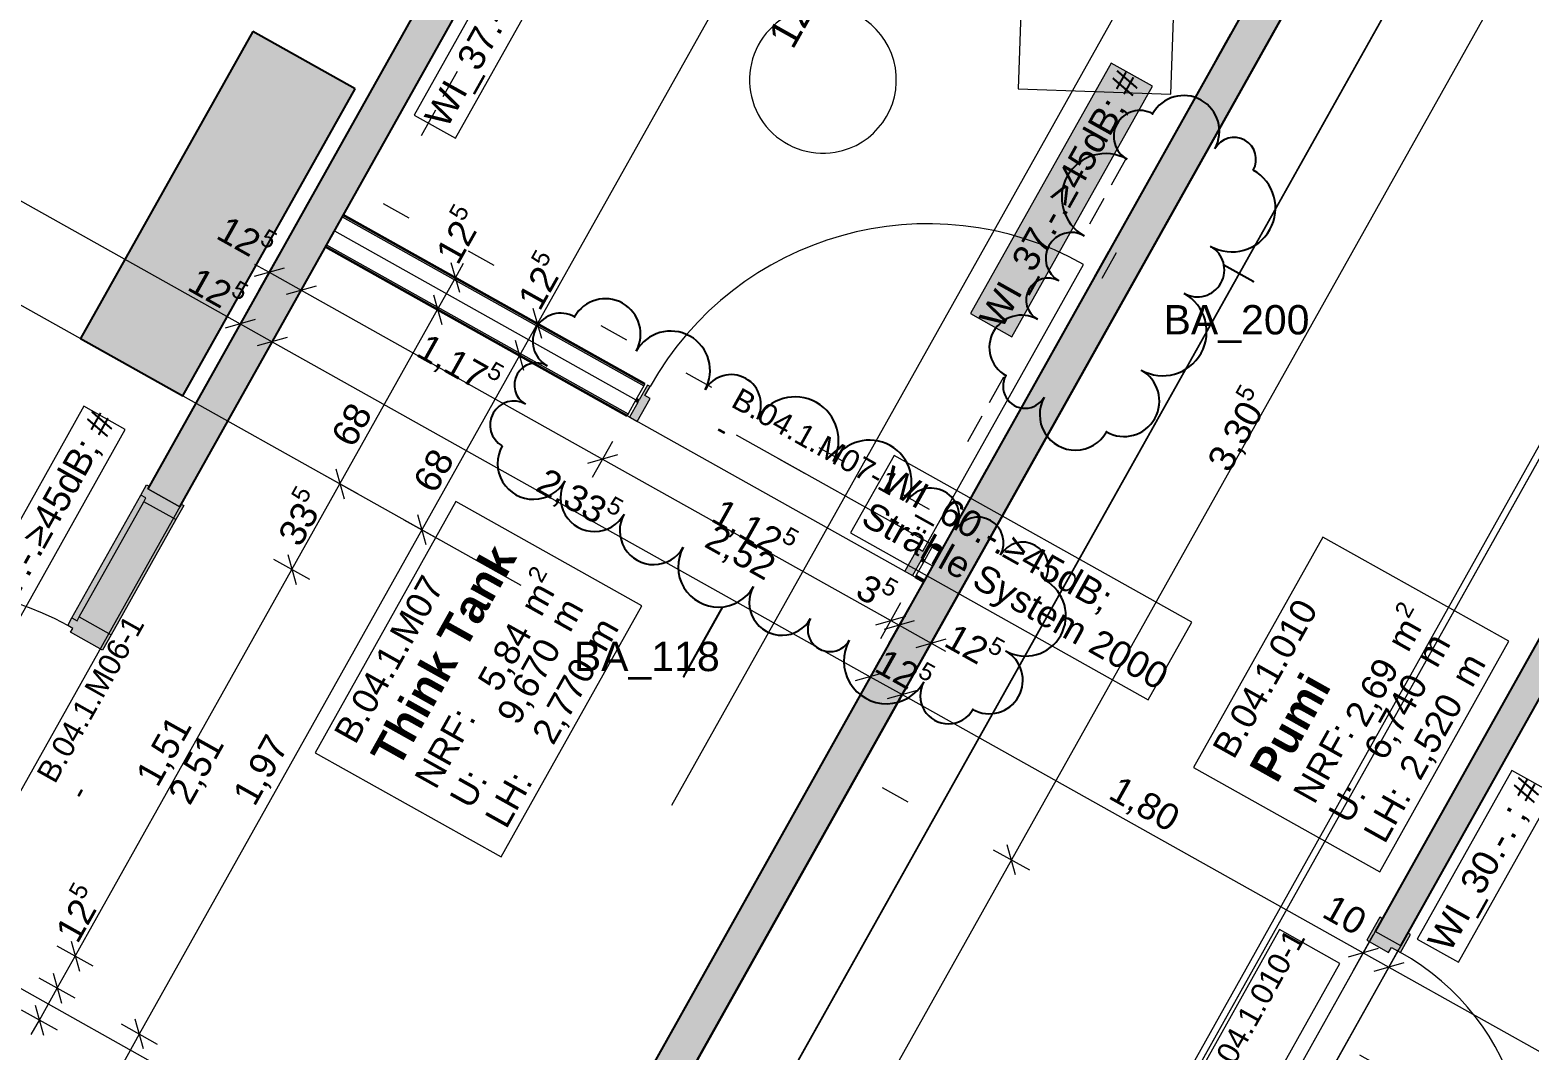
# Model space of a CAD drawing. Header units: metres. Extents: x -36 to 59, y 39 to 183.
# Drawn here: x -10.17 to -5.06, y 129.85 to 133.32 of the extents above; entities that cross this region are included whole.
import ezdxf

# ---------------------------------------------------------------- set-up
doc = ezdxf.new("R2010")
doc.units = ezdxf.units.M
doc.header["$MEASUREMENT"] = 0
for name, pattern in [('Punktlinie', [0.0035, 0, -0.0035]), ('Punktlinie_ eng', [0.00075, 0, -0.00075]), ('Strich-Doppel-Punktlinie', [0.006, 0.004, -0.0005, 0.00025, -0.0005, 0.00025, -0.0005]), ('Strichlinie-über-Schnitt', [0.0023, 0.0008, -0.0015]), ('Strichpunktlinie', [0.006703, 0.003528, -0.001764, 0, -0.001411]), ('Wipeout_Contour', [1, 0, -1])]:
    doc.linetypes.add(name, pattern=pattern)
for name, color, linetype in [('00  Indexwolken', 7, 'Continuous'), ('00  Raster', 7, 'Continuous'), ('10  Fassade_Deckschraffur', 7, 'Continuous'), ('10  Treppen + Rampen', 7, 'Continuous'), ('20  Boden Aufbauten', 7, 'Continuous'), ('20  Decke Abhangdecke', 7, 'Continuous'), ('20  Möbel', 7, 'Continuous'), ('20  Möbel_Deckschraffur', 7, 'Continuous'), ('20  Wand Leichtbau', 7, 'Continuous'), ('20  Wand Leichtbau_Schnittschraffur', 7, 'Continuous'), ('20  Wand Leichtbau_Tür', 7, 'Continuous'), ('20 Wand Leichtbau MIETERAUSBAU', 7, 'Continuous'), ('40  Bemaßung 1_ 50 AUSBAU', 7, 'Continuous'), ('40 Text Ausbau 1_50', 7, 'Continuous'), ('50  NUF - Raumstempel', 7, 'Continuous'), ('50 NUF - Raumstempel MIETERAUSBAU', 7, 'Continuous'), ('EPS-SUD-Text', 7, 'Continuous'), ('Neubau_00  Indexwolken', 7, 'Continuous'), ('Neubau_20  Boden Aufbauten', 7, 'Continuous'), ('Neubau_20  Decke Abhangdecke', 7, 'Continuous'), ('Neubau_20  Möbel', 7, 'Continuous'), ('Neubau_20  Wand Leichtbau', 7, 'Continuous'), ('Neubau_20 Wand Leichtbau MIETERAUSBAU', 7, 'Continuous'), ('Neubau_20 Wand Leichtbau MIETERAUSBAU_Deckschraffur', 7, 'Continuous'), ('Neubau_20 Wand Leichtbau MIETERAUSBAU_Schnittschraffur', 7, 'Continuous'), ('Neubau_20 Wand Leichtbau MIETERAUSBAU_Tür', 7, 'Continuous'), ('Neubau_50 NUF - Raumstempel MIETERAUSBAU', 7, 'Continuous')]:
    doc.layers.add(name, color=color, linetype=linetype)
doc.styles.add('ERSTELLTER_STIL_1', font='')
doc.styles.add('ERSTELLTER_STIL_2', font='')
doc.styles.get('ERSTELLTER_STIL_1').set_extended_font_data('Arial')
doc.styles.get('ERSTELLTER_STIL_2').set_extended_font_data('Arial', bold=True)

# ---------------------------------------------------------------- blocks, each defined once
blk = doc.blocks.new('*X72', base_point=(-0.1628, 98.0075))
at = {"layer": 'Neubau_20 Wand Leichtbau MIETERAUSBAU_Schnittschraffur', "linetype": 'Continuous', "lineweight": 13, "true_color": 0x000100}
blk.add_hatch(color=98, dxfattribs=at).paths.add_polyline_path([(-9.1569, 132.5925), (-9.1608, 132.5855), (-8.1336, 132.01), (-8.1297, 132.0169)])
blk = doc.blocks.new('*X73', base_point=(-0.1628, 98.0075))
at = {"layer": 'Neubau_20 Wand Leichtbau MIETERAUSBAU_Schnittschraffur', "linetype": 'Continuous', "lineweight": 13, "true_color": 0x000100}
blk.add_hatch(color=98, dxfattribs=at).paths.add_polyline_path([(-7.1522, 131.4601), (-7.1238, 131.4442), (-7.1199, 131.4512), (-7.1482, 131.467)])
blk = doc.blocks.new('*X74', base_point=(-0.1628, 98.0075))
at = {"layer": 'Neubau_20 Wand Leichtbau MIETERAUSBAU_Schnittschraffur', "linetype": 'Continuous', "lineweight": 13, "true_color": 0x000100}
blk.add_hatch(color=98, dxfattribs=at).paths.add_polyline_path([(-9.0997, 132.6946), (-9.1036, 132.6876), (-8.0764, 132.112), (-8.0725, 132.119)])
blk = doc.blocks.new('*X75', base_point=(-0.1628, 98.0075))
at = {"layer": 'Neubau_20 Wand Leichtbau MIETERAUSBAU_Schnittschraffur', "linetype": 'Continuous', "lineweight": 13, "true_color": 0x000100}
blk.add_hatch(color=98, dxfattribs=at).paths.add_polyline_path([(-7.0911, 131.5691), (-7.095, 131.5621), (-7.0666, 131.5462), (-7.0627, 131.5532)])

msp = doc.modelspace()

# ---------------------------------------------------------------- linework, layer by layer
at = {"layer": 'Neubau_20  Boden Aufbauten', "color": 7, "linetype": 'Continuous', "lineweight": 13, "ltscale": 1000, "flags": 128}
for points in [[(-8.3577, 128.9862), (-8.096, 128.8395), (7.1144, 155.9862), (4.0389, 157.7094), (4.6255, 158.7563), (1.6945, 160.3985), (1.6556, 160.3291), (1.3067, 160.5246), (1.3908, 160.6747), (1.1415, 160.8144), (-12.0312, 137.3031), (-11.7825, 137.1637), (-11.7642, 137.1964), (-5.6705, 133.7822)], [(-7.0247, 128.2966), (-6.6757, 128.1011), (-3.6769, 133.4532), (-3.6551, 133.441), (-2.0726, 136.2653), (-2.0944, 136.2776), (-2.0333, 136.3866), (2.6602, 133.7568), (2.6418, 133.7241), (2.9123, 133.5726), (2.9307, 133.6053), (2.9777, 133.6893), (11.1047, 148.1939), (8.9193, 149.4184), (8.626, 148.8949), (5.7733, 150.4933), (9.0226, 156.2925), (8.7478, 156.4465), (-2.4434, 136.4731), (-4.0259, 133.6487)]]:
    msp.add_lwpolyline(points, close=True, dxfattribs=at)
at = {"layer": 'Neubau_20  Boden Aufbauten', "color": 253, "linetype": 'Continuous', "lineweight": 18, "ltscale": 1000, "true_color": 0x9f9f9f, "flags": 128}
msp.add_lwpolyline([(-2.0813, 139.5743), (-13.3275, 119.5028), (-12.2806, 118.9162), (8.7478, 156.4465), (7.7009, 157.0331), (7.4392, 157.1797), (6.8527, 156.1329), (7.1144, 155.9862)], close=True, dxfattribs=at)
at = {"layer": 'Neubau_20  Boden Aufbauten', "color": 7, "linetype": 'Continuous', "lineweight": 13, "ltscale": 1000, "flags": 128}
msp.add_lwpolyline([(-13.3275, 119.5028), (-8.096, 128.8395), (-8.4668, 129.0473), (-5.8407, 133.7342), (-11.8253, 137.0874)], dxfattribs=at)

# ---------------------------------------------------------------- next in the draw order: wipeouts: each hides what was drawn before it
at = {"color": 254, "linetype": 'Wipeout_Contour', "lineweight": 0, "ltscale": 578.896248}
msp.add_wipeout([(1.5068, 161.8649), (-18.3925, 126.3498), (-18.2219, 126.2542), (1.6769, 161.7686)], dxfattribs=at).dxf.layer = '10  Fassade_Deckschraffur'

# ---------------------------------------------------------------- next in the draw order: wipeouts: each hides what was drawn before it
at = {"color": 254, "linetype": 'Wipeout_Contour', "lineweight": 0, "ltscale": 579.75037}
msp.add_wipeout([(1.2236, 162.0253), (-18.6764, 126.5088), (-18.6188, 126.4766), (1.2811, 161.9927)], dxfattribs=at).dxf.layer = '10  Fassade_Deckschraffur'

# ---------------------------------------------------------------- next in the draw order: wipeouts: each hides what was drawn before it
at = {"color": 254, "linetype": 'Wipeout_Contour', "lineweight": 0, "ltscale": 579.478914}
msp.add_wipeout([(-18.4602, 126.3877), (1.4393, 161.9032), (1.2811, 161.9927), (-18.6188, 126.4766)], dxfattribs=at).dxf.layer = '10  Fassade_Deckschraffur'

# ---------------------------------------------------------------- next in the draw order: wipeouts: each hides what was drawn before it
at = {"color": 254, "linetype": 'Wipeout_Contour', "lineweight": 0, "ltscale": 579.276268}
msp.add_wipeout([(1.4393, 161.9032), (-18.4602, 126.3877), (-18.4575, 126.3862), (1.4419, 161.9017)], dxfattribs=at).dxf.layer = '10  Fassade_Deckschraffur'

# ---------------------------------------------------------------- next in the draw order: wipeouts: each hides what was drawn before it
at = {"color": 254, "linetype": 'Wipeout_Contour', "lineweight": 0, "ltscale": 579.199343}
msp.add_wipeout([(1.4446, 161.9001), (-18.4548, 126.3847), (-18.4016, 126.3549), (1.4977, 161.8701)], dxfattribs=at).dxf.layer = '10  Fassade_Deckschraffur'

# ---------------------------------------------------------------- next in the draw order: wipeouts: each hides what was drawn before it
at = {"color": 254, "linetype": 'Wipeout_Contour', "lineweight": 0, "ltscale": 579.127053}
msp.add_wipeout([(-18.3972, 126.3524), (1.5021, 161.8676), (1.4977, 161.8701), (-18.4016, 126.3549)], dxfattribs=at).dxf.layer = '10  Fassade_Deckschraffur'

# ---------------------------------------------------------------- next in the draw order: wipeouts: each hides what was drawn before it
at = {"color": 254, "linetype": 'Wipeout_Contour', "lineweight": 0, "ltscale": 579.115676}
msp.add_wipeout([(1.5021, 161.8676), (-18.3972, 126.3524), (-18.3925, 126.3498), (1.5068, 161.8649)], dxfattribs=at).dxf.layer = '10  Fassade_Deckschraffur'

# ---------------------------------------------------------------- next in the draw order: hatches: boundary and pattern name
at = {"layer": '20  Möbel_Deckschraffur', "linetype": 'Continuous', "lineweight": 0, "true_color": 0xffffff}
msp.add_hatch(color=7, dxfattribs=at).paths.add_polyline_path([(-9.4084, 133.3198), (-9.995, 132.273), (-9.646, 132.0775), (-9.0595, 133.1243)])
at = {"layer": '20  Wand Leichtbau_Schnittschraffur', "linetype": 'Continuous', "lineweight": 18}
for points in [[(-5.8101, 133.7887), (-8.4729, 129.0364), (-8.3639, 128.9753), (-5.7011, 133.7276)], [(-8.3333, 129.0298), (-5.7316, 133.6731), (-5.8407, 133.7342), (-8.4423, 129.0909)], [(-5.5849, 130.2524), (-5.4977, 130.2035), (-4.5494, 131.896), (-4.6367, 131.9448)]]:
    msp.add_hatch(color=9, dxfattribs=at).paths.add_polyline_path(points)
at = {"layer": '20  Wand Leichtbau_Schnittschraffur', "linetype": 'Continuous', "lineweight": 0, "true_color": 0xffffff}
msp.add_hatch(color=7, dxfattribs=at).paths.add_polyline_path([(-5.6132, 130.2224), (-5.5391, 130.1809), (-5.5293, 130.1983), (-5.4987, 130.1812), (-5.4645, 130.2423), (-5.4733, 130.2472), (-5.4977, 130.2035), (-5.5849, 130.2524), (-5.5605, 130.296), (-5.5692, 130.3009)])
at = {"layer": '40 Text Ausbau 1_50', "linetype": 'Continuous', "lineweight": 0, "ltscale": 1000, "true_color": 0xffffff}
msp.add_hatch(color=7, dxfattribs=at).paths.add_polyline_path([(-6.8223, 132.279), (-6.344, 133.1327), (-6.4848, 133.2117), (-6.9632, 132.3579)])
at = {"layer": 'Neubau_20 Wand Leichtbau MIETERAUSBAU_Deckschraffur', "linetype": 'Continuous', "lineweight": 0, "true_color": 0xffffff}
msp.add_hatch(color=7, dxfattribs=at).paths.add_polyline_path([(-9.9992, 131.3244), (-9.8901, 131.2633), (-9.6702, 131.6559), (-9.7792, 131.717), (-9.7719, 131.7301), (-9.7894, 131.7398), (-10.024, 131.3211), (-10.0065, 131.3113)])
at = {"layer": 'Neubau_20 Wand Leichtbau MIETERAUSBAU_Schnittschraffur', "linetype": 'Continuous', "lineweight": 18}
for points in [[(-9.4934, 131.9919), (-7.8777, 134.8756), (-7.9867, 134.9367), (-9.6024, 132.053)], [(-9.766, 131.7611), (-9.6569, 131.7), (-9.4934, 131.9919), (-9.6024, 132.053)]]:
    msp.add_hatch(color=9, dxfattribs=at).paths.add_polyline_path(points)
at = {"layer": 'Neubau_20 Wand Leichtbau MIETERAUSBAU_Schnittschraffur', "linetype": 'Continuous', "lineweight": 0, "true_color": 0xffffff}
for points in [[(-9.0997, 132.6946), (-9.1036, 132.6876), (-8.0764, 132.112), (-8.0725, 132.119)], [(-9.1569, 132.5925), (-9.1608, 132.5855), (-8.1336, 132.01), (-8.1297, 132.0169)], [(-8.0987, 131.9904), (-8.0547, 132.0689), (-8.0722, 132.0787), (-8.055, 132.1092), (-8.0638, 132.1141), (-8.0919, 132.064), (-8.0968, 132.0552), (-8.1249, 132.0051)], [(-8.0968, 132.0552), (-8.0919, 132.064), (-8.1006, 132.0689), (-8.1055, 132.0601)], [(-9.6702, 131.6559), (-9.6433, 131.7039), (-9.652, 131.7087), (-9.6569, 131.7), (-9.766, 131.7611), (-9.7611, 131.7698), (-9.7698, 131.7747), (-9.7894, 131.7398), (-9.7719, 131.7301), (-9.7792, 131.717)], [(-7.187, 131.4796), (-7.1609, 131.465), (-7.1328, 131.5151), (-7.1279, 131.5238), (-7.0998, 131.574), (-7.1085, 131.5789), (-7.1256, 131.5484), (-7.1431, 131.5581)], [(-7.0911, 131.5691), (-7.095, 131.5621), (-7.0666, 131.5462), (-7.0627, 131.5532)], [(-7.1328, 131.5151), (-7.124, 131.5102), (-7.1192, 131.519), (-7.1279, 131.5238)], [(-7.1522, 131.4601), (-7.1238, 131.4442), (-7.1199, 131.4512), (-7.1482, 131.467)], [(-10.0065, 131.3113), (-10.024, 131.3211), (-10.0386, 131.2949), (-10.0212, 131.2851), (-10.0285, 131.2721), (-9.9195, 131.211), (-9.8901, 131.2633), (-9.9992, 131.3244)]]:
    msp.add_hatch(color=7, dxfattribs=at).paths.add_polyline_path(points)

# ---------------------------------------------------------------- next in the draw order: linework, layer by layer
at = {"layer": '00  Raster', "color": 5, "linetype": 'Strichpunktlinie', "lineweight": 13, "ltscale": 1000}
msp.add_line((-17.9562, 112.8782), (7.5682, 158.4329), dxfattribs=at)
at = {"layer": '00  Raster', "color": 7, "linetype": 'Strichpunktlinie', "lineweight": 13, "ltscale": 1000}
for p, q in [((3.3757, 124.7812), (-16.3199, 135.8167)), ((2.3745, 123.013), (-17.3132, 134.044))]:
    msp.add_line(p, q, dxfattribs=at)
at = {"layer": '20  Boden Aufbauten', "color": 7, "linetype": 'Continuous', "lineweight": 13, "ltscale": 1000, "flags": 128}
msp.add_lwpolyline([(-6.6757, 128.1011), (-1.7772, 125.3564), (-0.28, 128.0286), (-1.1524, 128.5174), (-0.9813, 128.8227), (-0.1089, 128.3339), (0.8305, 130.0106), (-4.068, 132.7553)], close=True, dxfattribs=at)
at = {"layer": '20  Decke Abhangdecke', "color": 7, "linetype": 'Strichlinie-über-Schnitt', "lineweight": 13, "ltscale": 1000, "flags": 128}
msp.add_lwpolyline([(-3.086, 138.3949), (-0.3976, 143.1931), (7.3866, 157.0858), (8.5469, 156.4357), (8.9569, 156.206), (5.7529, 150.4876), (4.5186, 148.2848), (4.4575, 148.1757), (-4.1308, 132.8478), (-4.1552, 132.8041), (-6.6594, 128.3347), (-8.2298, 129.2145)], close=True, dxfattribs=at)
at = {"layer": '20  Decke Abhangdecke', "color": 7, "linetype": 'Continuous', "lineweight": 13, "ltscale": 1000, "flags": 128}
msp.add_lwpolyline([(-5.004, 131.0846), (-3.8699, 130.4492), (-4.8817, 128.6433), (-6.0158, 129.2788)], close=True, dxfattribs=at)
at = {"layer": '20  Möbel', "color": 7, "linetype": 'Continuous', "lineweight": 25, "ltscale": 1000}
for p, q in [((-9.4084, 133.3198), (-9.995, 132.273)), ((-9.0595, 133.1243), (-9.4084, 133.3198)), ((-9.646, 132.0775), (-9.0595, 133.1243)), ((-9.995, 132.273), (-9.646, 132.0775))]:
    msp.add_line(p, q, dxfattribs=at)
at = {"layer": '20  Wand Leichtbau', "color": 7, "linetype": 'Continuous', "lineweight": 13, "ltscale": 1000}
msp.add_line((-5.4977, 130.2035), (-5.5849, 130.2524), dxfattribs=at)
at = {"layer": '20  Wand Leichtbau', "color": 7, "linetype": 'Continuous', "lineweight": 25, "ltscale": 1000, "flags": 128}
for points in [[(-5.8101, 133.7887), (-8.4729, 129.0364)], [(-8.3333, 129.0298), (-5.6705, 133.7822)], [(-5.8407, 133.7342), (-8.5035, 128.9818)], [(-8.3639, 128.9753), (-5.7011, 133.7276)], [(-4.6367, 131.9448), (-5.5849, 130.2524)], [(-5.4977, 130.2035), (-5.004, 131.0846)]]:
    msp.add_lwpolyline(points, dxfattribs=at)
at = {"layer": '20  Wand Leichtbau', "color": 7, "linetype": 'Continuous', "lineweight": 13, "ltscale": 1000, "flags": 128}
msp.add_lwpolyline([(-6.013, 129.5939), (-5.7051, 130.1436), (-5.9107, 130.2588), (-6.2186, 129.7092)], close=True, dxfattribs=at)
at = {"layer": '20  Wand Leichtbau_Tür', "color": 7, "linetype": 'Continuous', "lineweight": 18, "ltscale": 1000}
for p, q in [((-5.5692, 130.3009), (-5.6132, 130.2224)), ((-5.5849, 130.2524), (-5.5605, 130.296)), ((-5.5605, 130.296), (-5.5692, 130.3009)), ((-5.4977, 130.2035), (-5.5849, 130.2524)), ((-5.4987, 130.1812), (-5.4645, 130.2423)), ((-5.4733, 130.2472), (-5.4977, 130.2035)), ((-5.4645, 130.2423), (-5.4733, 130.2472)), ((-5.6132, 130.2224), (-5.5391, 130.1809)), ((-5.5391, 130.1809), (-5.5293, 130.1983)), ((-5.5293, 130.1983), (-5.4987, 130.1812))]:
    msp.add_line(p, q, dxfattribs=at)
at = {"layer": '20  Wand Leichtbau_Tür', "color": 7, "linetype": 'Strichlinie-über-Schnitt', "lineweight": 13, "ltscale": 1000}
for p, q in [((-5.5849, 130.2524), (-6.0175, 129.4804)), ((-5.4977, 130.2035), (-5.9303, 129.4315))]:
    msp.add_line(p, q, dxfattribs=at)
at = {"layer": '20  Wand Leichtbau_Tür', "color": 7, "linetype": 'Continuous', "lineweight": 13, "ltscale": 1000}
msp.add_line((-5.4977, 130.2035), (-5.5849, 130.2524), dxfattribs=at)
msp.add_line((-5.4977, 130.2035), (-5.5849, 130.2524), dxfattribs=at)
msp.add_arc((-5.9118, 129.444), 0.845, 330.738, 60.738, dxfattribs=at)
at = {"layer": '40  Bemaßung 1_ 50 AUSBAU', "color": 7, "linetype": 'Continuous', "lineweight": 13, "ltscale": 1000}
for p, q in [((-7.2163, 134.5049), (-8.4383, 132.324)), ((-13.1152, 134.3761), (-9.4511, 132.3231)), ((-5.2086, 133.38), (-6.8243, 130.4963)), ((-9.3871, 132.4373), (-9.3184, 132.56)), ((-9.3017, 132.513), (-9.4038, 132.4843)), ((-9.4018, 132.5261), (-9.3527, 132.4986)), ((-9.3527, 132.4986), (-9.2437, 132.4375)), ((-9.2781, 132.3762), (-9.2093, 132.4989)), ((-8.6562, 132.446), (-8.7788, 132.5148)), ((-8.7031, 132.4294), (-8.7319, 132.5315)), ((-8.7175, 132.4804), (-8.69, 132.5295)), ((-9.1926, 132.4519), (-9.2947, 132.4232)), ((-9.2437, 132.4375), (-8.2165, 131.862)), ((-8.7786, 132.3714), (-8.7175, 132.4804)), ((-9.4855, 132.2617), (-9.4168, 132.3844)), ((-8.7173, 132.337), (-8.8399, 132.4057)), ((-8.793, 132.4224), (-8.7642, 132.3203)), ((-9.4001, 132.3375), (-9.5022, 132.3087)), ((-9.1112, 131.7778), (-8.7786, 132.3714)), ((-8.4996, 132.3583), (-8.3769, 132.2896)), ((-8.4239, 132.2729), (-8.4527, 132.375)), ((-9.4511, 132.3231), (-9.3421, 132.262)), ((-9.3764, 132.2006), (-9.3077, 132.3233)), ((-8.4383, 132.324), (-8.4994, 132.2149)), ((-9.291, 132.2764), (-9.3931, 132.2476)), ((-9.3421, 132.262), (-7.3051, 131.1206)), ((-8.5607, 132.2493), (-8.438, 132.1805)), ((-8.485, 132.1639), (-8.5138, 132.266)), ((-8.4994, 132.2149), (-8.832, 131.6212)), ((-8.2509, 131.8007), (-8.1821, 131.9233)), ((-8.1655, 131.8764), (-8.2675, 131.8476)), ((-9.1256, 131.8288), (-9.0968, 131.7267)), ((-8.2165, 131.862), (-7.2351, 131.3121)), ((-9.2747, 131.4859), (-9.1112, 131.7778)), ((-9.0498, 131.7434), (-9.1725, 131.8121)), ((-8.8176, 131.5702), (-8.8464, 131.6723)), ((-8.832, 131.6212), (-9.7947, 129.9031)), ((-8.8933, 131.6556), (-8.7707, 131.5869)), ((-9.2134, 131.4515), (-9.3361, 131.5203)), ((-9.2891, 131.5369), (-9.2603, 131.4348)), ((-10.0128, 130.1686), (-9.2747, 131.4859)), ((-7.2694, 131.2508), (-7.2007, 131.3734)), ((-7.2861, 131.2977), (-7.184, 131.3265)), ((-7.1557, 131.3106), (-7.2578, 131.2818)), ((-7.2411, 131.2349), (-7.1723, 131.3575)), ((-7.2351, 131.3121), (-7.2067, 131.2962)), ((-7.2067, 131.2962), (-7.0977, 131.2351)), ((-7.132, 131.1738), (-7.0633, 131.2964)), ((-7.1487, 131.2207), (-7.0466, 131.2495)), ((-7.0977, 131.2351), (-7.0486, 131.2076)), ((-7.3394, 131.0593), (-7.2707, 131.182)), ((-7.254, 131.135), (-7.3561, 131.1063)), ((-7.3051, 131.1206), (-7.196, 131.0595)), ((-7.2304, 130.9982), (-7.1617, 131.1209)), ((-7.145, 131.0739), (-7.2471, 131.0452)), ((-7.196, 131.0595), (-5.6257, 130.1797)), ((-6.8099, 130.4453), (-6.8387, 130.5474)), ((-6.8243, 130.4963), (-7.8102, 128.7367)), ((-6.8857, 130.5307), (-6.763, 130.462)), ((-5.6601, 130.1183), (-5.5913, 130.241)), ((-9.9515, 130.1342), (-10.0742, 130.2029)), ((-10.0272, 130.2196), (-9.9984, 130.1175)), ((-5.5746, 130.1941), (-5.6767, 130.1653)), ((-5.5728, 130.0695), (-5.5041, 130.1921)), ((-10.0739, 130.0595), (-10.0128, 130.1686)), ((-5.6257, 130.1797), (-5.5385, 130.1308)), ((-5.4874, 130.1452), (-5.5895, 130.1164)), ((-10.0126, 130.0252), (-10.1353, 130.0939)), ((-10.0883, 130.1106), (-10.0595, 130.0085)), ((-5.5385, 130.1308), (-4.4043, 129.4953)), ((-10.135, 129.9505), (-10.0739, 130.0595)), ((-10.0737, 129.9161), (-10.1964, 129.9848)), ((-10.1494, 130.0015), (-10.1206, 129.8994)), ((-10.1625, 129.9014), (-10.135, 129.9505)), ((-9.856, 129.9374), (-9.7334, 129.8687)), ((-9.7803, 129.852), (-9.8091, 129.9541)), ((-9.7947, 129.9031), (-9.8558, 129.794))]:
    msp.add_line(p, q, dxfattribs=at)
at = {"layer": '40 Text Ausbau 1_50', "color": 7, "linetype": 'Continuous', "lineweight": 13, "ltscale": 1000}
for p, q in [((-8.3798, 133.8882), (-8.8581, 133.0344)), ((-8.7173, 132.9555), (-8.2389, 133.8093)), ((-6.4848, 133.2117), (-6.9632, 132.3579)), ((-6.344, 133.1327), (-6.4848, 133.2117)), ((-6.8223, 132.279), (-6.344, 133.1327)), ((-8.8581, 133.0344), (-8.7173, 132.9555)), ((-6.9632, 132.3579), (-6.8223, 132.279)), ((-9.9831, 132.042), (-10.4615, 131.1882)), ((-9.8423, 131.9631), (-9.9831, 132.042)), ((-10.3206, 131.1093), (-9.8423, 131.9631)), ((-7.2236, 131.8746), (-7.3717, 131.6104)), ((-6.2098, 131.3065), (-7.2236, 131.8746)), ((-7.3717, 131.6104), (-6.3578, 131.0423)), ((-6.3578, 131.0423), (-6.2098, 131.3065)), ((-5.1196, 130.8012), (-5.4415, 130.2267)), ((-4.9788, 130.7223), (-5.1196, 130.8012)), ((-5.3007, 130.1478), (-4.9788, 130.7223)), ((-5.4415, 130.2267), (-5.3007, 130.1478))]:
    msp.add_line(p, q, dxfattribs=at)
at = {"layer": '50  NUF - Raumstempel', "color": 7, "linetype": 'Continuous', "lineweight": 13, "ltscale": 1000}
for p, q in [((-5.7634, 131.5966), (-6.2036, 130.811)), ((-5.1294, 131.2414), (-5.7634, 131.5966)), ((-5.5696, 130.4557), (-5.1294, 131.2414)), ((-6.2036, 130.811), (-5.5696, 130.4557))]:
    msp.add_line(p, q, dxfattribs=at)
at = {"layer": '50  NUF - Raumstempel', "color": 7, "linetype": 'Punktlinie', "lineweight": 13, "ltscale": 1000, "flags": 128}
msp.add_lwpolyline([(-10.0359, 110.1647), (-20.9522, 116.2812), (-16.4992, 124.2287), (-18.674, 125.4472), (-12.0678, 137.2376), (-11.8323, 137.1056), (-11.9129, 136.9617), (-11.5378, 136.7515), (-11.4571, 136.8954), (-6.3493, 134.0335), (-6.4299, 133.8895), (-6.0548, 133.6794), (-5.9741, 133.8233), (-5.8127, 133.7329), (-8.4694, 128.9914), (-4.7748, 126.9213), (-5.4078, 125.7916), (-2.4722, 124.1468), (-3.7407, 121.8829), (-3.5348, 121.7676)], close=True, dxfattribs=at)
at = {"layer": 'DEFPOINTS', "color": 9, "linetype": 'Continuous', "lineweight": 18, "ltscale": 1000}
msp.add_line((-5.0581, 130.9882), (-5.058, 130.9882), dxfattribs=at)
at = {"layer": 'EPS-SUD-Text', "color": 251, "linetype": 'Strich-Doppel-Punktlinie', "lineweight": 18, "ltscale": 1000, "true_color": 0x5f5f5f}
msp.add_line((-4.3917, 133.0436), (-7.0256, 128.3367), dxfattribs=at)
at = {"layer": 'Neubau_00  Indexwolken', "color": 12, "linetype": 'Continuous', "lineweight": 25, "ltscale": 1000, "true_color": 0xd70000}
for p, q in [((-6.0009, 132.4671), (-6.1, 132.5227)), ((-7.9397, 131.1213), (-7.8068, 131.3586))]:
    msp.add_line(p, q, dxfattribs=at)
for centre, radius, start, end in [((-6.2372, 132.9794), 0.1216, 330.738, 150.738), ((-6.3867, 132.9614), 0.0888, 60.738, 240.738), ((-6.0657, 132.8833), 0.075, 330.738, 150.738), ((-6.5032, 132.7535), 0.1495, 60.738, 240.738), ((-6.073, 132.7169), 0.1487, 240.738, 60.738), ((-6.6193, 132.5462), 0.0881, 60.738, 240.738), ((-6.1906, 132.507), 0.092, 240.738, 60.738), ((-6.699, 132.404), 0.075, 60.738, 240.738), ((-8.2073, 132.2883), 0.1203, 330.738, 150.738), ((-6.3088, 132.2961), 0.1498, 240.738, 60.738), ((-8.3589, 132.2637), 0.0956, 60.738, 240.738), ((-6.7894, 132.2427), 0.1099, 60.738, 240.738), ((-7.9849, 132.1637), 0.1346, 330.738, 150.738), ((-8.4423, 132.1149), 0.075, 60.738, 240.738), ((-7.7788, 132.0482), 0.1017, 330.738, 150.738), ((-6.7777, 132.1102), 0.075, 150.738, 330.738), ((-6.441, 132.06), 0.1208, 240.738, 60.738), ((-8.5187, 131.9784), 0.0814, 60.738, 240.738), ((-7.5608, 131.9261), 0.1481, 330.738, 150.738), ((-6.6062, 132.0141), 0.1216, 150.738, 330.738), ((-7.3069, 131.7838), 0.143, 330.738, 150.738), ((-8.4519, 131.8475), 0.1223, 150.738, 330.738), ((-8.2443, 131.7312), 0.1157, 150.738, 330.738), ((-7.098, 131.6668), 0.0963, 330.738, 150.738), ((-8.0426, 131.6182), 0.1155, 150.738, 330.738), ((-6.9379, 131.577), 0.0873, 330.738, 150.738), ((-6.7854, 131.4916), 0.0875, 330.738, 150.738), ((-7.8222, 131.4948), 0.137, 150.738, 330.738), ((-7.6055, 131.3733), 0.1114, 150.738, 330.738), ((-6.7763, 131.3286), 0.1378, 240.738, 60.738), ((-7.4422, 131.2818), 0.0757, 150.738, 330.738), ((-7.2494, 131.1738), 0.1453, 150.738, 330.738), ((-6.8995, 131.1087), 0.1143, 240.738, 60.738), ((-7.039, 131.0559), 0.0958, 150.738, 330.738)]:
    msp.add_arc(centre, radius, start, end, dxfattribs=at)
for p in [(-6.3433, 133.0388), (-6.0009, 132.4671), (-8.3122, 132.347), (-6.8431, 132.1468), (-6.5001, 131.9546), (-6.709, 131.4488), (-7.9397, 131.1213), (-6.9554, 131.0091)]:
    msp.add_point(p, dxfattribs=at)
at = {"layer": 'Neubau_20  Decke Abhangdecke', "color": 7, "linetype": 'Strichlinie-über-Schnitt', "lineweight": 13, "ltscale": 1000, "flags": 128}
msp.add_lwpolyline([(-14.5878, 132.5457), (-14.4351, 132.4601), (-14.3423, 132.6259), (-13.9671, 132.4157), (-14.0417, 132.2827), (-10.5651, 130.3348), (-7.9867, 134.9366), (-11.4632, 136.8845), (-11.5378, 136.7515), (-11.9129, 136.9617), (-11.82, 137.1274), (-11.9727, 137.213)], close=True, dxfattribs=at)
at = {"layer": 'Neubau_20  Decke Abhangdecke', "color": 7, "linetype": 'Punktlinie_ eng', "lineweight": 13, "ltscale": 1000, "flags": 128}
for points in [[(-9.0997, 132.6946), (-8.1459, 132.1602), (-7.1124, 131.5811), (-7.0627, 131.5532), (-7.0138, 131.6405), (-5.8407, 133.7342), (-5.9802, 133.8124), (-6.0548, 133.6794), (-6.4299, 133.8895), (-6.3554, 134.0226), (-7.8777, 134.8756), (-9.0508, 132.7818)], [(-8.9636, 132.7329), (-7.1033, 131.6906), (-6.0536, 133.5641), (-6.566, 133.8512), (-6.4915, 133.9842), (-7.8393, 134.7394)], [(-7.1033, 131.6906), (-8.9636, 132.7329), (-7.9139, 134.6064), (-7.8393, 134.7394), (-6.4915, 133.9842), (-6.566, 133.8512), (-6.0536, 133.5641)]]:
    msp.add_lwpolyline(points, close=True, dxfattribs=at)
at = {"layer": 'Neubau_20  Decke Abhangdecke', "color": 7, "linetype": 'Continuous', "lineweight": 13, "ltscale": 1000, "flags": 128}
msp.add_lwpolyline([(-18.5789, 125.4226), (-16.3631, 124.1811), (-16.3557, 124.1941), (-12.4212, 121.9896), (-7.1238, 131.4442), (-9.1608, 132.5855), (-10.5172, 130.1646), (-14.1028, 132.1736), (-14.1773, 132.0406), (-14.5524, 132.2508), (-14.4596, 132.4165), (-14.6122, 132.5021)], close=True, dxfattribs=at)
at = {"layer": 'Neubau_20  Möbel', "color": 7, "linetype": 'Continuous', "lineweight": 13, "ltscale": 1000, "flags": 128}
msp.add_lwpolyline([(-6.7829, 133.6437), (-6.8013, 133.124), (-6.2816, 133.1056), (-6.2632, 133.6253)], close=True, dxfattribs=at)
msp.add_lwpolyline([(-7.5072, 133.4011, 1), (-7.4248, 132.908, 1)], format="xyb", close=True, dxfattribs=at)
at = {"layer": 'Neubau_20  Wand Leichtbau', "color": 7, "linetype": 'Strichlinie-über-Schnitt', "lineweight": 18, "ltscale": 1000, "flags": 128}
for points in [[(-9.1608, 132.5855), (-9.0997, 132.6946)], [(-7.0627, 131.5532), (-9.0997, 132.6946)], [(-9.1608, 132.5855), (-7.1238, 131.4442)], [(-7.1238, 131.4442), (-7.0627, 131.5532)]]:
    msp.add_lwpolyline(points, dxfattribs=at)
at = {"layer": 'Neubau_20 Wand Leichtbau MIETERAUSBAU', "color": 7, "linetype": 'Continuous', "lineweight": 13, "ltscale": 1000}
for p, q in [((-9.1302, 132.64), (-8.103, 132.0645)), ((-9.1036, 132.6876), (-8.0764, 132.112)), ((-9.1569, 132.5925), (-8.1297, 132.0169)), ((-8.0764, 132.112), (-8.103, 132.0645)), ((-8.0725, 132.119), (-8.0764, 132.112)), ((-8.103, 132.0645), (-8.1297, 132.0169)), ((-8.1297, 132.0169), (-8.1336, 132.01)), ((-9.6569, 131.7), (-9.766, 131.7611)), ((-7.0911, 131.5691), (-7.095, 131.5621)), ((-7.095, 131.5621), (-7.1216, 131.5146)), ((-7.095, 131.5621), (-7.0666, 131.5462)), ((-7.1482, 131.467), (-7.1522, 131.4601)), ((-7.1216, 131.5146), (-7.1482, 131.467)), ((-7.1482, 131.467), (-7.1199, 131.4512)), ((-7.1216, 131.5146), (-7.0932, 131.4987))]:
    msp.add_line(p, q, dxfattribs=at)
at = {"layer": 'Neubau_20 Wand Leichtbau MIETERAUSBAU', "color": 7, "linetype": 'Continuous', "lineweight": 25, "ltscale": 1000, "flags": 128}
for points in [[(-7.9867, 134.9367), (-9.6024, 132.053)], [(-9.4934, 131.9919), (-7.8777, 134.8756)], [(-9.6024, 132.053), (-9.766, 131.7611)], [(-9.6569, 131.7), (-9.4934, 131.9919)]]:
    msp.add_lwpolyline(points, dxfattribs=at)
at = {"layer": 'Neubau_20 Wand Leichtbau MIETERAUSBAU', "color": 7, "linetype": 'Continuous', "lineweight": 13, "ltscale": 1000, "flags": 128}
for points in [[(-9.1036, 132.6876), (-9.0997, 132.6946)], [(-9.1569, 132.5925), (-9.1302, 132.64)], [(-9.1302, 132.64), (-9.1036, 132.6876)], [(-9.1608, 132.5855), (-9.1569, 132.5925)], [(-7.0932, 131.4987), (-7.0666, 131.5462)], [(-7.0666, 131.5462), (-7.0627, 131.5532)], [(-7.1199, 131.4512), (-7.0932, 131.4987)], [(-7.1238, 131.4442), (-7.1199, 131.4512)]]:
    msp.add_lwpolyline(points, dxfattribs=at)
at = {"layer": 'Neubau_20 Wand Leichtbau MIETERAUSBAU', "color": 7, "linetype": 'Continuous', "lineweight": 35, "ltscale": 1000, "flags": 128}
for points in [[(-8.0725, 132.119), (-9.0997, 132.6946)], [(-9.1608, 132.5855), (-8.1336, 132.01)], [(-7.0627, 131.5532), (-7.0911, 131.5691)], [(-7.1522, 131.4601), (-7.1238, 131.4442)]]:
    msp.add_lwpolyline(points, dxfattribs=at)
at = {"layer": 'Neubau_20 Wand Leichtbau MIETERAUSBAU_Tür', "color": 7, "linetype": 'Continuous', "lineweight": 18, "ltscale": 1000}
for p, q in [((-7.1085, 131.5789), (-6.5781, 132.5254)), ((-8.0638, 132.1141), (-8.0919, 132.064)), ((-8.0722, 132.0787), (-8.055, 132.1092)), ((-8.0547, 132.0689), (-8.0722, 132.0787)), ((-8.055, 132.1092), (-8.0638, 132.1141)), ((-8.0968, 132.0552), (-8.1249, 132.0051)), ((-8.1006, 132.0689), (-8.1055, 132.0601)), ((-8.1055, 132.0601), (-8.0919, 132.064)), ((-8.1055, 132.0601), (-8.0968, 132.0552)), ((-8.0919, 132.064), (-8.1006, 132.0689)), ((-8.1006, 132.0689), (-8.0968, 132.0552)), ((-8.0987, 131.9904), (-8.0547, 132.0689)), ((-8.0968, 132.0552), (-8.0919, 132.064)), ((-8.1249, 132.0051), (-8.0987, 131.9904)), ((-9.7894, 131.7398), (-9.7698, 131.7747)), ((-9.7698, 131.7747), (-9.7611, 131.7698)), ((-10.024, 131.3211), (-9.7894, 131.7398)), ((-9.7719, 131.7301), (-9.7894, 131.7398)), ((-9.7792, 131.717), (-9.7719, 131.7301)), ((-9.7611, 131.7698), (-9.766, 131.7611)), ((-9.766, 131.7611), (-9.6569, 131.7)), ((-9.9992, 131.3244), (-9.7792, 131.717)), ((-9.6702, 131.6559), (-9.7792, 131.717)), ((-9.6433, 131.7039), (-9.6702, 131.6559)), ((-9.6569, 131.7), (-9.652, 131.7087)), ((-9.652, 131.7087), (-9.6433, 131.7039)), ((-9.6702, 131.6559), (-9.8901, 131.2633)), ((-7.0998, 131.574), (-7.1279, 131.5238)), ((-7.1256, 131.5484), (-7.1085, 131.5789)), ((-7.1085, 131.5789), (-7.0998, 131.574)), ((-7.187, 131.4796), (-7.1431, 131.5581)), ((-7.1328, 131.5151), (-7.1609, 131.465)), ((-7.1431, 131.5581), (-7.1256, 131.5484)), ((-7.1328, 131.5151), (-7.1279, 131.5238)), ((-7.1192, 131.519), (-7.1328, 131.5151)), ((-7.124, 131.5102), (-7.1328, 131.5151)), ((-7.1279, 131.5238), (-7.1192, 131.519)), ((-7.124, 131.5102), (-7.1279, 131.5238)), ((-7.1192, 131.519), (-7.124, 131.5102)), ((-7.1609, 131.465), (-7.187, 131.4796)), ((-10.0386, 131.2949), (-10.024, 131.3211)), ((-10.024, 131.3211), (-10.0065, 131.3113)), ((-10.0065, 131.3113), (-9.9992, 131.3244)), ((-9.9992, 131.3244), (-9.8901, 131.2633)), ((-10.0212, 131.2851), (-10.0386, 131.2949)), ((-10.0285, 131.2721), (-10.0212, 131.2851)), ((-9.9195, 131.211), (-10.0285, 131.2721)), ((-9.8901, 131.2633), (-9.9195, 131.211))]:
    msp.add_line(p, q, dxfattribs=at)
at = {"layer": 'Neubau_20 Wand Leichtbau MIETERAUSBAU_Tür', "color": 7, "linetype": 'Continuous', "lineweight": 13, "ltscale": 1000}
for p, q in [((-8.0764, 132.112), (-8.103, 132.0645)), ((-8.0764, 132.112), (-8.103, 132.0645)), ((-8.0725, 132.119), (-8.0764, 132.112)), ((-8.0725, 132.119), (-8.0764, 132.112)), ((-8.103, 132.0645), (-8.1297, 132.0169)), ((-8.103, 132.0645), (-8.1297, 132.0169)), ((-8.1297, 132.0169), (-8.1336, 132.01)), ((-8.1297, 132.0169), (-8.1336, 132.01)), ((-9.6569, 131.7), (-9.766, 131.7611)), ((-9.6569, 131.7), (-9.766, 131.7611)), ((-7.0911, 131.5691), (-7.095, 131.5621)), ((-7.0911, 131.5691), (-7.095, 131.5621)), ((-7.095, 131.5621), (-7.1216, 131.5146)), ((-7.095, 131.5621), (-7.1216, 131.5146)), ((-7.1482, 131.467), (-7.1522, 131.4601)), ((-7.1482, 131.467), (-7.1522, 131.4601)), ((-7.1216, 131.5146), (-7.1482, 131.467)), ((-7.1216, 131.5146), (-7.1482, 131.467))]:
    msp.add_line(p, q, dxfattribs=at)
for centre, radius, start, end in [((-7.1085, 131.5789), 1.085, 60.738, 150.738), ((-10.4981, 130.4749), 0.94, 60.7385, 150.7385)]:
    msp.add_arc(centre, radius, start, end, dxfattribs=at)
at = {"layer": 'Neubau_50 NUF - Raumstempel MIETERAUSBAU', "color": 7, "linetype": 'Continuous', "lineweight": 13, "ltscale": 1000}
for p, q in [((-8.7165, 131.7175), (-9.196, 130.8616)), ((-8.0824, 131.3622), (-8.7165, 131.7175)), ((-8.562, 130.5063), (-8.0824, 131.3622)), ((-9.196, 130.8616), (-8.562, 130.5063))]:
    msp.add_line(p, q, dxfattribs=at)

# ---------------------------------------------------------------- next in the draw order: block references
at = {"layer": '10  Treppen + Rampen', "color": 7, "linetype": 'Continuous', "lineweight": 13, "ltscale": 1000}
for name in ['*X74', '*X72', '*X75', '*X73']:
    msp.add_blockref(name, (-0.1628, 98.0075), dxfattribs=at)

# ---------------------------------------------------------------- next in the draw order: texts
at = {"layer": '00  Indexwolken', "color": 12, "linetype": 'Continuous', "lineweight": 25, "true_color": 0xd70000, "char_height": 0.1, "attachment_point": 4, "style": 'ERSTELLTER_STIL_1'}
for s, insert in [('\\A1;{\\pql;\\fArial|b0|i0|c0|p38;BA_200}', (-6.3059, 132.3226)), ('\\A1;{\\pql;\\fArial|b0|i0|c0|p38;BA_118}', (-8.3146, 131.1752))]:
    msp.add_mtext(s, dxfattribs=dict(at, insert=insert))
at = {"layer": '20  Wand Leichtbau', "color": 7, "linetype": 'Continuous', "lineweight": 18, "insert": (-6.1793, 129.7444), "char_height": 0.075, "attachment_point": 1, "rotation": 60.738, "style": 'ERSTELLTER_STIL_1'}
msp.add_mtext('\\A1;{\\pql;\\pt0;\\fArial|b0|i0|c0|p38;B.04.1.010-1}', dxfattribs=at)
at = {"layer": '20 Wand Leichtbau MIETERAUSBAU', "color": 7, "linetype": 'Continuous', "lineweight": 18, "char_height": 0.075, "attachment_point": 1, "style": 'ERSTELLTER_STIL_1'}
for s, insert, rotation in [('\\A1;{\\pql;\\pt0;\\fArial|b0|i0|c0|p38;B.04.1.M07-1}', (-7.7467, 132.1086), 330.738), ('\\A1;{\\pql;\\pt0;\\fArial|b0|i0|c0|p38;-}', (-7.8043, 132.0058), 330.738), ('\\A1;{\\pql;\\pt0;\\fArial|b0|i0|c0|p38;B.04.1.M06-1}', (-10.1476, 130.7892), 60.7385), ('\\A1;{\\pql;\\pt0;\\fArial|b0|i0|c0|p38;-}', (-10.0448, 130.7316), 60.7385)]:
    msp.add_mtext(s, dxfattribs=dict(at, insert=insert, rotation=rotation))
at = {"layer": '40  Bemaßung 1_ 50 AUSBAU', "color": 7, "linetype": 'Continuous', "lineweight": 13, "char_height": 0.09, "attachment_point": 7, "style": 'ERSTELLTER_STIL_1'}
for s, insert, rotation in [('\\A1;{\\pql;\\fArial|b0|i0|c0|p38;12\\fArial|b0|i0|c0|p38;\\A1{\\H.66x;\\S5^  ;}}', (-8.6871, 132.5064), 60.738), ('\\A1;{\\pql;\\fArial|b0|i0|c0|p38;12\\fArial|b0|i0|c0|p38;\\A1{\\H.66x;\\S5^  ;}}', (-9.5507, 132.5937), 330.738), ('\\A1;{\\pql;\\fArial|b0|i0|c0|p38;12\\fArial|b0|i0|c0|p38;\\A1{\\H.66x;\\S5^  ;}}', (-8.4079, 132.3499), 60.738), ('\\A1;{\\pql;\\fArial|b0|i0|c0|p38;12\\fArial|b0|i0|c0|p38;\\A1{\\H.66x;\\S5^  ;}}', (-9.6491, 132.4181), 330.738), ('\\A1;{\\pql;\\fArial|b0|i0|c0|p38;1,17\\fArial|b0|i0|c0|p38;\\A1{\\H.66x;\\S5^  ;}}', (-8.869, 132.1929), 330.738), ('\\A1;{\\pql;\\fArial|b0|i0|c0|p38;3,30\\fArial|b0|i0|c0|p38;\\A1{\\H.66x;\\S5^  ;}}', (-6.0595, 131.7993), 60.738), ('\\A1;{\\pql;\\fArial|b0|i0|c0|p38;2,33\\fArial|b0|i0|c0|p38;\\A1{\\H.66x;\\S5^  ;}}', (-8.4625, 131.7344), 330.738), ('\\A1;{\\pql;\\fArial|b0|i0|c0|p38;33\\fArial|b0|i0|c0|p38;\\A1{\\H.66x;\\S5^  ;}}', (-9.2248, 131.5455), 60.738), ('\\A1;{\\pql;\\fArial|b0|i0|c0|p38;1,12\\fArial|b0|i0|c0|p38;\\A1{\\H.66x;\\S5^  ;}}', (-7.8647, 131.6301), 330.738), ('\\A1;{\\pql;\\fArial|b0|i0|c0|p38;3\\fArial|b0|i0|c0|p38;\\A1{\\H.66x;\\S5^  ;}}', (-7.3737, 131.3733), 330.738), ('\\A1;{\\pql;\\fArial|b0|i0|c0|p38;12\\fArial|b0|i0|c0|p38;\\A1{\\H.66x;\\S5^  ;}}', (-7.0717, 131.2047), 330.738), ('\\A1;{\\pql;\\fArial|b0|i0|c0|p38;12\\fArial|b0|i0|c0|p38;\\A1{\\H.66x;\\S5^  ;}}', (-7.309, 131.1187), 330.738), ('\\A1;{\\pql;\\fArial|b0|i0|c0|p38;12\\fArial|b0|i0|c0|p38;\\A1{\\H.66x;\\S5^  ;}}', (-9.9824, 130.1945), 60.738)]:
    msp.add_mtext(s, dxfattribs=dict(at, insert=insert, rotation=rotation))
for s, insert, width, rotation in [('\\A1;{\\pql;\\fArial|b0|i0|c0|p38;68}', (-9.0655, 131.8961), 0.136595, 60.738), ('\\A1;{\\pql;\\fArial|b0|i0|c0|p38;68}', (-8.7863, 131.7396), 0.136595, 60.738), ('\\A1;{\\pql;\\fArial|b0|i0|c0|p38;2,52}', (-7.883, 131.5514), 0.239452, 330.738), ('\\A1;{\\pql;\\fArial|b0|i0|c0|p38;1,51}', (-9.718, 130.7316), 0.239452, 60.738), ('\\A1;{\\pql;\\fArial|b0|i0|c0|p38;2,51}', (-9.6081, 130.67), 0.239452, 60.738), ('\\A1;{\\pql;\\fArial|b0|i0|c0|p38;1,97}', (-9.3876, 130.6665), 0.239452, 60.738), ('\\A1;{\\pql;\\fArial|b0|i0|c0|p38;1,80}', (-6.5065, 130.6938), 0.239452, 330.738), ('\\A1;{\\pql;\\fArial|b0|i0|c0|p38;10}', (-5.7716, 130.3035), 0.136595, 330.738)]:
    msp.add_mtext(s, dxfattribs=dict(at, insert=insert, width=width, rotation=rotation))
at = {"layer": '40 Text Ausbau 1_50', "color": 7, "linetype": 'Continuous', "lineweight": 13, "style": 'ERSTELLTER_STIL_1'}
for s, insert, char_height, attachment_point, rotation in [('\\A1;{\\pql;\\fArial|b0|i0|c0|p38;WI_37.-.≥45dB\\fArial|b0|i0|c0|p38;; #}', (-8.8266, 133.0282), 0.09, 1, 60.7385), ('\\A1;{\\pql;\\fArial|b0|i0|c0|p38;12}', (-7.6133, 133.279), 0.1016, 4, 60.738), ('\\A1;{\\pql;\\fArial|b0|i0|c0|p38;WI_37.-.≥45dB\\fArial|b0|i0|c0|p38;; #}', (-6.8866, 132.315), 0.09, 4, 60.738), ('\\A1;{\\pql;\\fArial|b0|i0|c0|p38;WI_37.-.≥45dB\\fArial|b0|i0|c0|p38;; #}', (-10.4299, 131.182), 0.09, 1, 60.7385), ('\\A1;{\\pql;\\fArial|b0|i0|c0|p38;WI_30.-. \\fArial|b0|i0|c0|p38;; #}', (-5.4099, 130.2205), 0.09, 1, 60.738)]:
    msp.add_mtext(s, dxfattribs=dict(at, insert=insert, char_height=char_height, attachment_point=attachment_point, rotation=rotation))
at = {"layer": '40 Text Ausbau 1_50', "color": 7, "linetype": 'Continuous', "lineweight": 13, "insert": (-7.2298, 131.843), "char_height": 0.09, "attachment_point": 1, "rotation": 330.738, "line_spacing_factor": 0.928375, "style": 'ERSTELLTER_STIL_1'}
msp.add_mtext('\\A1;{\\pql;\\fArial|b0|i0|c0|p38;WI_60.-.≥45dB\\fArial|b0|i0|c0|p38;;\\fArial|b0|i0|c0|p38; \\P\\pql;\\fArial|b0|i0|c0|p38;Strähle System 2000}', dxfattribs=at)
at = {"layer": '50  NUF - Raumstempel', "color": 7, "linetype": 'Continuous', "lineweight": 18, "attachment_point": 1, "rotation": 60.738}
for s, insert, char_height, style in [('\\A1;{\\pql;\\pt0;\\fArial|b0|i0|c0|p38;B.04.1.010}', (-6.143, 130.8783), 0.0875, 'ERSTELLTER_STIL_1'), ('\\A1;{\\pql;\\pt0,0.1;\\fArial|b0|i0|c0|p38;2,69\\fArial|b0|i0|c0|p38;\\A1{\\H.66x;\\S^  ;}\\fArial|b0|i0|c0|p38; m\\fArial|b0|i0|c0|p38;\\A1{\\H.66x;\\S2^  ;}}', (-5.7155, 130.9983), 0.0875, 'ERSTELLTER_STIL_1'), ('\\A1;{\\pql;\\pt0,0.1;\\fArial|b0|i0|c0|p38;6,740\\fArial|b0|i0|c0|p38;\\A1{\\H.66x;\\S^  ;}\\fArial|b0|i0|c0|p38; m\\fArial|b0|i0|c0|p38;\\A1{\\H.66x;\\S^  ;}}', (-5.6282, 130.8727), 0.0875, 'ERSTELLTER_STIL_1'), ('\\A1;{\\pql;\\pt0,0.1;\\fArial|b0|i0|c0|p38;2,520\\fArial|b0|i0|c0|p38;\\A1{\\H.66x;\\S^  ;}\\fArial|b0|i0|c0|p38; m\\fArial|b0|i0|c0|p38;\\A1{\\H.66x;\\S^  ;}}', (-5.5083, 130.8055), 0.0875, 'ERSTELLTER_STIL_1'), ('\\A1;{\\pqj;\\pt0;\\fArial|b1|i0|c0|p38;Pumi}', (-6.018, 130.8083), 0.1125, 'ERSTELLTER_STIL_2'), ('\\A1;{\\pqj;\\pt0;\\fArial|b0|i0|c0|p38;NRF: }', (-5.8688, 130.7247), 0.0875, 'ERSTELLTER_STIL_1'), ('\\A1;{\\pqj;\\pt0;\\fArial|b0|i0|c0|p38;U: }', (-5.7488, 130.6575), 0.0875, 'ERSTELLTER_STIL_1'), ('\\A1;{\\pqj;\\pt0;\\fArial|b0|i0|c0|p38;LH: }', (-5.6289, 130.5903), 0.0875, 'ERSTELLTER_STIL_1')]:
    msp.add_mtext(s, dxfattribs=dict(at, insert=insert, char_height=char_height, style=style))
at = {"layer": '50 NUF - Raumstempel MIETERAUSBAU', "color": 7, "linetype": 'Continuous', "lineweight": 18, "attachment_point": 1, "rotation": 60.738}
for s, insert, char_height, style in [('\\A1;{\\pqj;\\pt0;\\fArial|b1|i0|c0|p38;Think Tank}', (-9.0104, 130.8589), 0.1125, 'ERSTELLTER_STIL_2'), ('\\A1;{\\pql;\\pt0;\\fArial|b0|i0|c0|p38;B.04.1.M07}', (-9.1354, 130.9289), 0.0875, 'ERSTELLTER_STIL_1'), ('\\A1;{\\pql;\\pt0,0.1;\\fArial|b0|i0|c0|p38;5,84\\fArial|b0|i0|c0|p38;\\A1{\\H.66x;\\S^  ;}\\fArial|b0|i0|c0|p38; m\\fArial|b0|i0|c0|p38;\\A1{\\H.66x;\\S2^  ;}}', (-8.6686, 131.1191), 0.0875, 'ERSTELLTER_STIL_1'), ('\\A1;{\\pql;\\pt0,0.1;\\fArial|b0|i0|c0|p38;9,670\\fArial|b0|i0|c0|p38;\\A1{\\H.66x;\\S^  ;}\\fArial|b0|i0|c0|p38; m\\fArial|b0|i0|c0|p38;\\A1{\\H.66x;\\S^  ;}}', (-8.5813, 130.9936), 0.0875, 'ERSTELLTER_STIL_1'), ('\\A1;{\\pql;\\pt0,0.1;\\fArial|b0|i0|c0|p38;2,770\\fArial|b0|i0|c0|p38;\\A1{\\H.66x;\\S^  ;}\\fArial|b0|i0|c0|p38; m\\fArial|b0|i0|c0|p38;\\A1{\\H.66x;\\S^  ;}}', (-8.4613, 130.9264), 0.0875, 'ERSTELLTER_STIL_1'), ('\\A1;{\\pqj;\\pt0;\\fArial|b0|i0|c0|p38;NRF: }', (-8.8612, 130.7753), 0.0875, 'ERSTELLTER_STIL_1'), ('\\A1;{\\pqj;\\pt0;\\fArial|b0|i0|c0|p38;U: }', (-8.7412, 130.7081), 0.0875, 'ERSTELLTER_STIL_1'), ('\\A1;{\\pqj;\\pt0;\\fArial|b0|i0|c0|p38;LH: }', (-8.6213, 130.6409), 0.0875, 'ERSTELLTER_STIL_1')]:
    msp.add_mtext(s, dxfattribs=dict(at, insert=insert, char_height=char_height, style=style))

doc.saveas('drawing.dxf')
